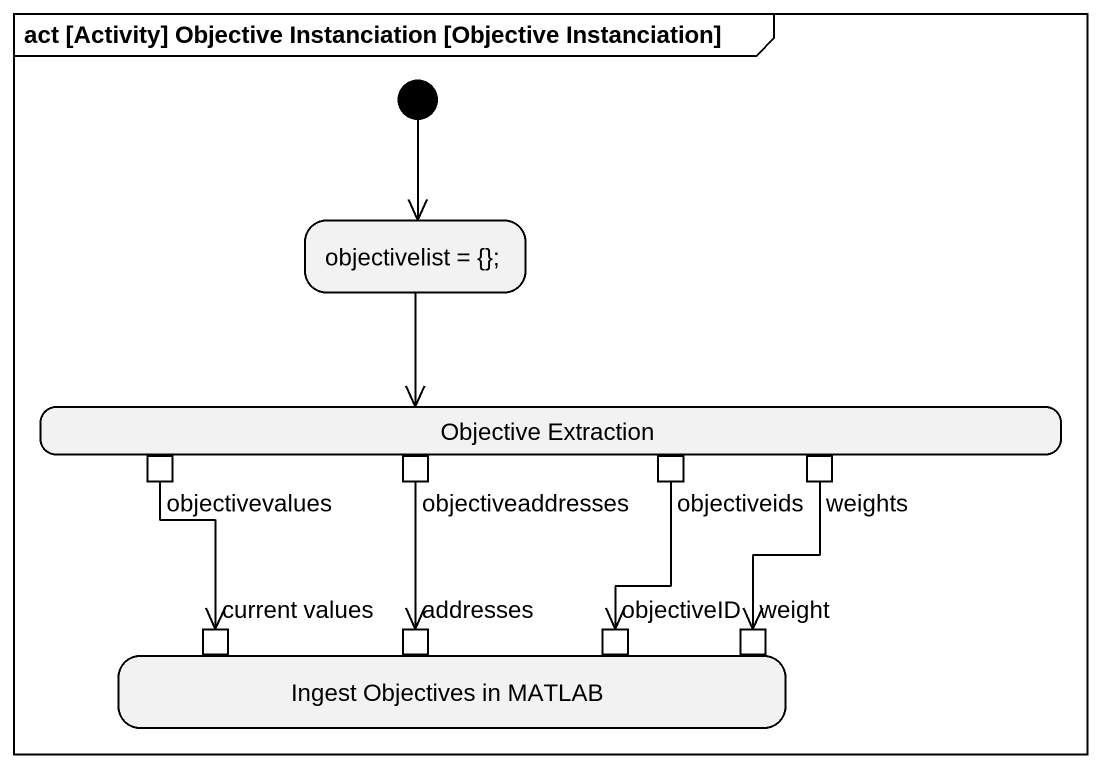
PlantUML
@startuml
mainframe act [Activity] Objective Instanciation [Objective Instanciation]
hide empty description
state "objectivelist = {};" as objectivelist
state "Objective Extraction" as Objective_Extraction {
  state objectivevalues <<outputPin>>
  state objectiveaddresses <<outputPin>>
  state objectiveids <<outputPin>>
  state weights <<outputPin>>
}
state "Ingest Objectives in MATLAB" as Ingest_Objectives_in_MATLAB {
  state "current values" as current_values <<inputPin>>
  state addresses <<inputPin>>
  state objectiveID <<inputPin>>
  state weight <<inputPin>>
}
[*] --> objectivelist
objectivelist --> Objective_Extraction
objectivevalues --> current_values
objectiveaddresses --> addresses
objectiveids --> objectiveID
weights --> weight
@enduml
